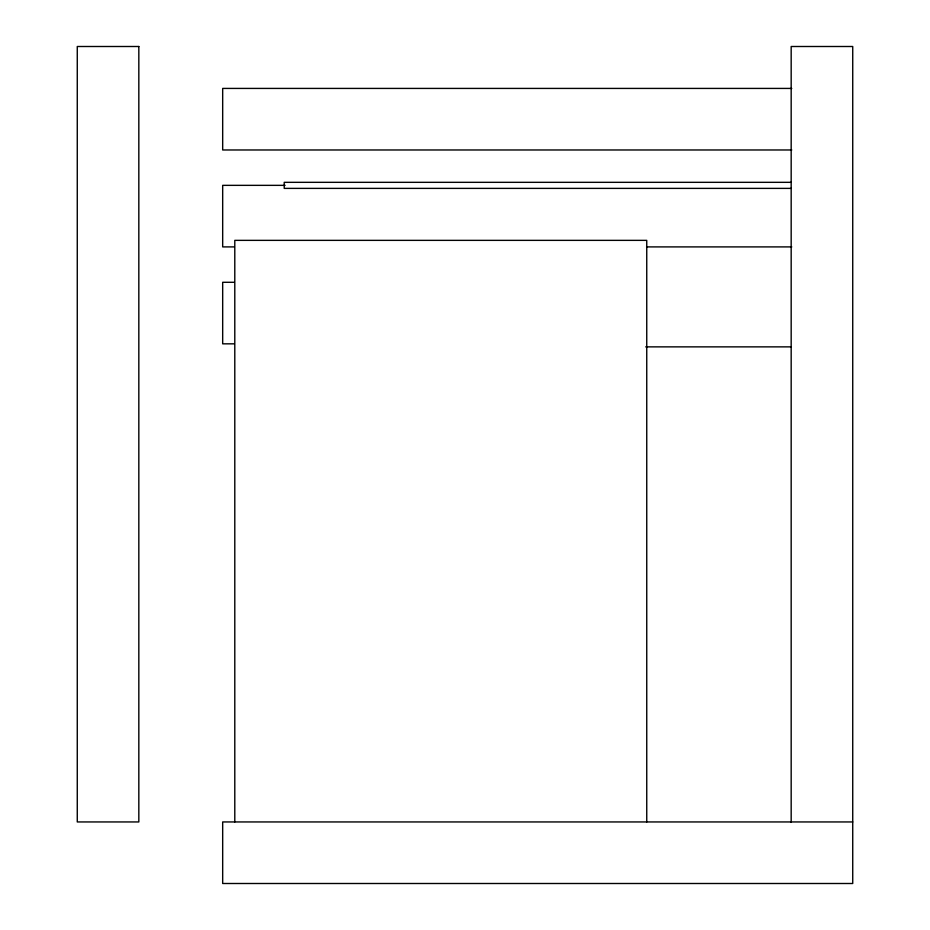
<?xml version="1.0" encoding="UTF-8"?>
<svg xmlns="http://www.w3.org/2000/svg" width="930" height="930" viewBox="0 0 930 930"><rect width="100%" height="100%" fill="white"/><g stroke="black" fill="none" stroke-linecap="round" stroke-linejoin="round"><path stroke-width="1.4" d="M791.756 88.42L222.677 88.42L222.677 149.974L791.756 149.974M791.174 182.327L284.22 182.327L284.22 188.383L791.174 188.383M285.092 185.349L222.677 185.349L222.677 246.903L234.29 246.903M646.583 246.903L791.756 246.903M234.29 282.29L222.677 282.29L222.677 343.833L234.29 343.833M645.711 346.867L791.174 346.867M852.729 821.946L222.677 821.946L222.677 883.5L852.729 883.5L852.729 46.5L791.174 46.5L791.174 822.411M646.745 821.946L646.745 240.359L234.79 240.359L234.79 821.946M138.826 46.5L77.271 46.5L77.271 821.946L138.826 821.946L138.826 46.5"/></g></svg>
